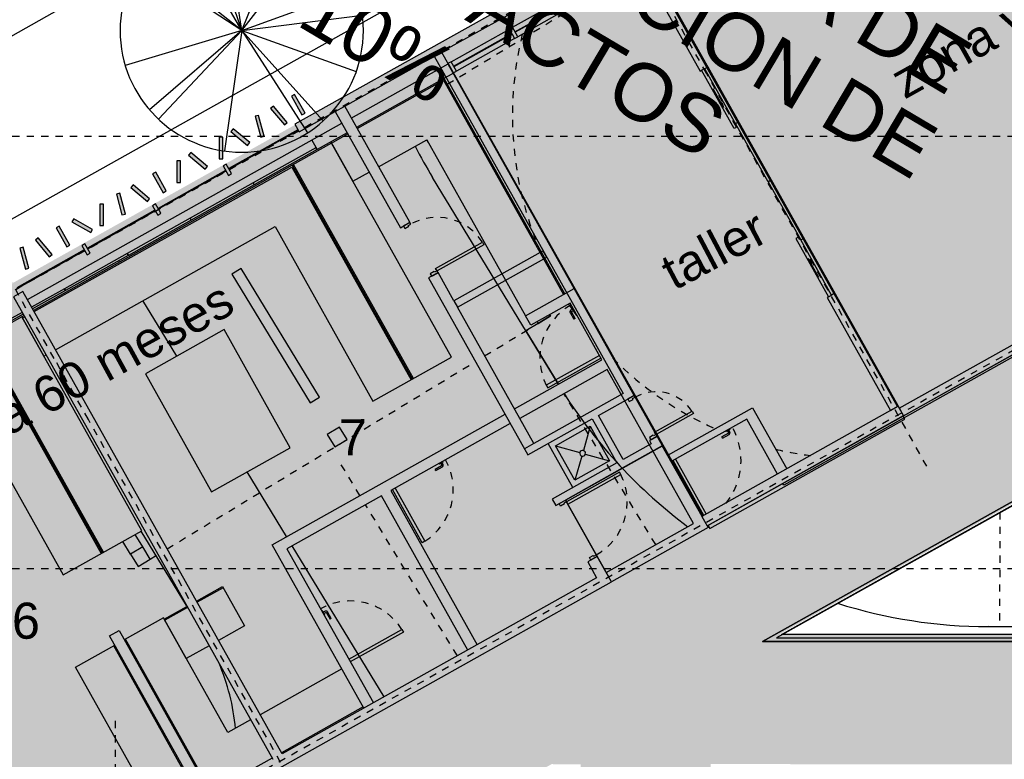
# Model space of a CAD drawing. Header units: metres. Extents: x -16.5 to 80.2, y 17.9 to 114.6.
# Drawn here: x 9.59 to 23.24, y 55.98 to 66.24 of the extents above; entities that cross this region are included whole.
import ezdxf

# ---------------------------------------------------------------- set-up
doc = ezdxf.new("R2010")
doc.units = ezdxf.units.M
for name, pattern in [('IMPORT-ACAD_ISO02W100 _2_', [0.075, 0.06, -0.015]), ('IMPORT-carrilciclo', [0.016, 0.006, -0.01]), ('IMPORT-HIDDEN _5_', [0.001875, 0.00125, -0.000625]), ('IMPORT-HIDDEN2 _2_', [0.023813, 0.015875, -0.007938]), ('LineaDiscontinua-1_5mm', [0.003, 0.0015, -0.0015]), ('LíneaDeRejilla', [0.021, 0.012, -0.003, 0.003, -0.003])]:
    doc.linetypes.add(name, pattern=pattern)
for name, color, linetype, lineweight in [('00_TEXTOS', 7, 'Continuous', 5), ('00_URB_ ZONAS DURAS PEATONALES', 31, 'Continuous', 5), ('00_VIA LOCAL LOTE A SEGREGAR', 253, 'Continuous', 5), ('A-BRND', 11, 'Continuous', 5), ('A-DETL-3', 151, 'Continuous', 5), ('A-DETL-GENF', 92, 'Continuous', 5), ('A-GLAZ-CURT', 52, 'Continuous', 9), ('A-GLAZ-CWMG', 51, 'Continuous', 13), ('A-MUEB', 31, 'Continuous', 5), ('A-MURO', 113, 'Continuous', 9), ('A-MURO-ACHU', 111, 'Continuous', 9), ('A-PISO', 51, 'Continuous', 9), ('A-PL5', 5, 'Continuous', 5), ('A-PSAJ-ARBOL', 71, 'Continuous', 5), ('A-PUER', 31, 'Continuous', 5), ('A-PUER-MARC', 31, 'Continuous', 5), ('A-TEXT-NOTA', 2, 'Continuous', 5), ('A-VENT', 1, 'Continuous', 5), ('A-VENT-CORT', 52, 'Continuous', 5), ('A-VENT-CORT-MARC', 51, 'Continuous', 5), ('A-WALL', 113, 'Continuous', 18), ('A07-PROYECCION-01', 8, 'IMPORT-HIDDEN2 _2_', 5), ('COTAS', 2, 'Continuous', 5), ('H-HID-APAR', 6, 'Continuous', 5), ('S-REJI', 1, 'Continuous', 5)]:
    doc.layers.add(name, color=color, linetype=linetype, lineweight=lineweight)
doc.styles.add('Arial_1', font='arial.ttf', dxfattribs={"height": 0.797154})
doc.styles.add('Arial_3', font='arial.ttf', dxfattribs={"height": 0.5})

# ---------------------------------------------------------------- blocks, each defined once
blk = doc.blocks.new('Panel de sistema - Vidrio-10-1633850-Nivel 2')
at = {"layer": 'A-VENT-CORT'}
for p, q in [((-0.463, 0.005), (0.463, 0.005)), ((-0.463, 0.005), (-0.463, -0.005)), ((0.463, 0.005), (0.463, -0.005)), ((0.463, -0.005), (-0.463, -0.005))]:
    blk.add_line(p, q, dxfattribs=at)
blk = doc.blocks.new('Panel de sistema - Vidrio-10-1633759-Nivel 2')
at = {"layer": 'A-VENT-CORT'}
for p, q in [((-0.475, 0.005), (0.475, 0.005)), ((-0.475, 0.005), (-0.475, -0.005)), ((0.475, 0.005), (0.475, -0.005)), ((0.475, -0.005), (-0.475, -0.005))]:
    blk.add_line(p, q, dxfattribs=at)
blk = doc.blocks.new('Montante rectangular - 50x150-1633745-Nivel 2')
at = {"layer": 'A-VENT-CORT-MARC'}
for p, q in [((-0.025, -0.075), (-0.025, 0.075)), ((-0.025, 0.075), (0.025, 0.075)), ((0.025, 0.075), (0.025, -0.075)), ((0.025, -0.075), (-0.025, -0.075))]:
    blk.add_line(p, q, dxfattribs=at)
blk = doc.blocks.new('Montante rectangular - 50x150-1633852-Nivel 2')
at = {"layer": 'A-VENT-CORT-MARC'}
for p, q in [((0, 0.075), (-0.05, 0.075)), ((-0.05, 0.075), (-0.05, -0.075)), ((0, -0.075), (0, 0.075)), ((-0.05, -0.075), (0, -0.075))]:
    blk.add_line(p, q, dxfattribs=at)
blk = doc.blocks.new('Puerta-Batiente-ConDilataciones - 1000x2200-3 Dilataciones-1625095-Nivel 2')
at = {"layer": 'A-PUER'}
for p, q in [((-0.472, -0.923), (-0.472, -0.05)), ((-0.432, -0.05), (-0.432, -0.923))]:
    blk.add_line(p, q, dxfattribs=at)
at = {"layer": 'A-PUER', "linetype": 'LineaDiscontinua-1_5mm'}
blk.add_arc((-0.472, -0.05), 0.944, 291.6372, 0, dxfattribs=at)
blk = doc.blocks.new('Manija-Horizontal-SinCerradura - 120-1041475-Nivel 2')
at = {"layer": 'A-PUER'}
for p, q in [((0.12, 0.008), (0.12, 0)), ((0.12, 0.008), (0.18, 0.008)), ((0.124, 0.008), (0.12, 0.008)), ((0.14, 0.038), (0.14, 0.008)), ((0.16, 0.008), (0.16, 0.038)), ((0.27, 0.063), (0.165, 0.063)), ((0.165, 0.043), (0.27, 0.043)), ((0.18, 0.008), (0.176, 0.008)), ((0.18, 0), (0.18, 0.008)), ((0.27, 0.063), (0.27, 0.043))]:
    blk.add_line(p, q, dxfattribs=at)
at = {"layer": 'A-PUER', "flags": 128}
for points in [[(0.165, 0.063), (0.164, 0.063), (0.163, 0.063), (0.162, 0.063), (0.161, 0.063), (0.16, 0.063), (0.159, 0.062), (0.158, 0.062), (0.157, 0.062), (0.156, 0.061), (0.155, 0.061), (0.154, 0.061), (0.153, 0.06), (0.153, 0.06), (0.152, 0.059), (0.151, 0.059), (0.15, 0.058), (0.149, 0.057), (0.149, 0.057), (0.148, 0.056), (0.147, 0.055), (0.146, 0.055), (0.146, 0.054), (0.145, 0.053), (0.145, 0.052), (0.144, 0.052), (0.143, 0.051), (0.143, 0.05), (0.142, 0.049), (0.142, 0.048), (0.142, 0.047), (0.141, 0.046), (0.141, 0.045), (0.141, 0.044), (0.141, 0.043), (0.14, 0.042), (0.14, 0.041), (0.14, 0.04), (0.14, 0.039), (0.14, 0.038), (0.14, 0.038)], [(0.16, 0.038), (0.16, 0.038), (0.16, 0.038), (0.16, 0.039), (0.16, 0.039), (0.16, 0.039), (0.16, 0.039), (0.16, 0.039), (0.16, 0.04), (0.16, 0.04), (0.16, 0.04), (0.16, 0.04), (0.161, 0.04), (0.161, 0.04), (0.161, 0.041), (0.161, 0.041), (0.161, 0.041), (0.161, 0.041), (0.161, 0.041), (0.161, 0.041), (0.162, 0.042), (0.162, 0.042), (0.162, 0.042), (0.162, 0.042), (0.162, 0.042), (0.162, 0.042), (0.162, 0.042), (0.163, 0.042), (0.163, 0.043), (0.163, 0.043), (0.163, 0.043), (0.163, 0.043), (0.164, 0.043), (0.164, 0.043), (0.164, 0.043), (0.164, 0.043), (0.164, 0.043), (0.165, 0.043), (0.165, 0.043), (0.165, 0.043), (0.165, 0.043)]]:
    blk.add_lwpolyline(points, dxfattribs=at)
blk = doc.blocks.new('Puerta-Batiente-HojaLisa - 900x2200-V12-Nivel 2')
at = {"layer": 'A-PUER'}
for p, q in [((-0.422, -0.919), (-0.422, -0.075)), ((-0.382, -0.075), (-0.382, -0.919)), ((-0.382, -0.919), (-0.422, -0.919))]:
    blk.add_line(p, q, dxfattribs=at)
at = {"layer": 'A-PUER', "linetype": 'LineaDiscontinua-1_5mm'}
blk.add_arc((-0.422, -0.075), 0.844, 272.7165, 0, dxfattribs=at)
blk = doc.blocks.new('Montante rectangular - 50x150-V57-Nivel 2')
at = {"layer": 'A-VENT-CORT-MARC'}
for p, q in [((32.121, 74.941), (32.949, 75.406)), ((33.023, 75.275), (32.194, 74.81))]:
    blk.add_line(p, q, dxfattribs=at)
blk = doc.blocks.new('Montante rectangular - 50x150-1633848-Nivel 2')
at = {"layer": 'A-VENT-CORT-MARC'}
for p, q in [((15.57, 65.66), (16.377, 66.113)), ((16.45, 65.982), (15.644, 65.529))]:
    blk.add_line(p, q, dxfattribs=at)
blk = doc.blocks.new('M_Counter Top-L Shaped - 600mm Depth-1647260-Nivel 2')
at = {"layer": 'A-MUEB'}
for p, q in [((2.224, 0), (-1.2, 0)), ((-1.181, -1.39), (-1.181, -0.019)), ((-1.181, -0.019), (2.224, -0.019)), ((-0.575, -1.39), (-0.575, -0.625)), ((-0.575, -0.625), (2.224, -0.625)), ((-1.181, -1.8), (-1.181, -1.54)), ((-0.575, -1.8), (-0.575, -1.54)), ((-1.2, -1.8), (-0.575, -1.8))]:
    blk.add_line(p, q, dxfattribs=at)
blk = doc.blocks.new('M_Counter Top-L Shaped - 600mm Depth-1647163-Nivel 2')
at = {"layer": 'A-MUEB'}
for p, q in [((2.202, 0), (-1.2, 0)), ((-1.2, 0), (-1.2, -4.115)), ((2.202, -0.625), (2.202, 0)), ((-1.181, -4.115), (-1.181, -0.019)), ((-1.181, -0.019), (2.202, -0.019)), ((-0.575, -4.115), (-0.575, -0.625)), ((-0.575, -0.625), (2.202, -0.625)), ((-1.2, -4.268), (-1.2, -4.3)), ((-1.2, -4.3), (-0.575, -4.3)), ((-1.181, -4.3), (-1.181, -4.265)), ((-0.575, -4.3), (-0.575, -4.265))]:
    blk.add_line(p, q, dxfattribs=at)
blk = doc.blocks.new('M_Counter Top - 600mm Depth-1647227-Nivel 2')
at = {"layer": 'A-MUEB'}
for p, q in [((2.204, 0), (-1.2, 0)), ((-1.2, 0), (-1.2, -0.625)), ((2.204, -0.625), (2.204, 0)), ((-1.2, -0.019), (2.204, -0.019)), ((-1.2, -0.625), (2.204, -0.625))]:
    blk.add_line(p, q, dxfattribs=at)
blk = doc.blocks.new('M_Counter Top-Island - 1220mm Depth-1647201-Nivel 2')
at = {"layer": 'A-MUEB'}
for p, q in [((0.677, 0.025), (-1.2, 0.025)), ((-1.2, 0.025), (-1.2, -1.225)), ((0.677, -1.225), (0.677, 0.025)), ((-1.2, -1.225), (0.677, -1.225))]:
    blk.add_line(p, q, dxfattribs=at)
blk = doc.blocks.new('M_Counter Top - 600mm Depth-1647133-Nivel 2')
at = {"layer": 'A-MUEB'}
for p, q in [((2.204, 0), (-1.2, 0)), ((-1.2, 0), (-1.2, -0.625)), ((2.204, -0.625), (2.204, 0)), ((-1.2, -0.019), (2.204, -0.019)), ((-1.2, -0.625), (2.204, -0.625))]:
    blk.add_line(p, q, dxfattribs=at)
blk = doc.blocks.new('M_Counter Top-L Shaped - 600mm Depth-1647107-Nivel 2')
at = {"layer": 'A-MUEB'}
for p, q in [((2.211, 0), (-1.2, 0)), ((-1.2, 0), (-1.2, -1.815)), ((2.211, -0.625), (2.211, 0)), ((-1.181, -1.815), (-1.181, -0.019)), ((-1.181, -0.019), (2.211, -0.019)), ((-0.575, -1.815), (-0.575, -0.625)), ((-0.575, -0.625), (2.211, -0.625)), ((-1.2, -1.815), (-0.575, -1.815))]:
    blk.add_line(p, q, dxfattribs=at)
blk = doc.blocks.new('M_Counter Top-L Shaped - 600mm Depth-1644024-Nivel 2')
at = {"layer": 'A-MUEB'}
for p, q in [((1.25, -0.625), (1.25, 0)), ((-1.181, -0.985), (-1.181, -0.019)), ((-1.181, -0.019), (1.25, -0.019)), ((-0.575, -0.985), (-0.575, -0.625)), ((-0.575, -0.625), (1.25, -0.625)), ((-1.181, -2.435), (-1.181, -1.135)), ((-0.575, -2.435), (-0.575, -1.135))]:
    blk.add_line(p, q, dxfattribs=at)
blk = doc.blocks.new('M_Counter Top - 600mm Depth-1644257-Nivel 2')
at = {"layer": 'A-MUEB'}
for p, q in [((-1.2, 0.625), (-0.786, 0.625)), ((-1.2, 0), (-1.2, 0.625)), ((-0.636, 0.625), (-0.275, 0.625)), ((-0.275, 0.625), (-0.275, 0)), ((-1.2, 0.019), (-0.786, 0.019)), ((-0.786, 0), (-1.2, 0)), ((-0.636, 0.019), (-0.275, 0.019)), ((-0.275, 0), (-0.636, 0))]:
    blk.add_line(p, q, dxfattribs=at)
blk = doc.blocks.new('M_Counter Top-L Shaped - 600mm Depth-1645287-Nivel 2')
at = {"layer": 'A-MUEB'}
for p, q in [((-1.181, 1.965), (-1.181, 0.019)), ((-0.575, 1.965), (-0.575, 0.625)), ((-0.575, 0.625), (1.25, 0.625)), ((1.25, 0.625), (1.25, 0)), ((-1.181, 0.019), (1.25, 0.019))]:
    blk.add_line(p, q, dxfattribs=at)
blk = doc.blocks.new('Puerta-Batiente-HojaLisa - 900x2200-V14-Nivel 2')
at = {"layer": 'A-PUER'}
for p, q in [((-0.382, 0.919), (-0.422, 0.919)), ((-0.422, 0.919), (-0.422, 0.075)), ((-0.382, 0.075), (-0.382, 0.919))]:
    blk.add_line(p, q, dxfattribs=at)
at = {"layer": 'A-PUER', "linetype": 'LineaDiscontinua-1_5mm'}
blk.add_arc((-0.422, 0.075), 0.844, 360, 87.2835, dxfattribs=at)
blk = doc.blocks.new('Manija-Horizontal-SinCerradura - 120-1041476-Nivel 2')
at = {"layer": 'A-PUER'}
for p, q in [((0.12, 0), (0.12, -0.008)), ((0.18, -0.008), (0.18, 0)), ((0.12, -0.008), (0.124, -0.008)), ((0.18, -0.008), (0.12, -0.008)), ((0.14, -0.008), (0.14, -0.038)), ((0.16, -0.038), (0.16, -0.008)), ((0.27, -0.043), (0.165, -0.043)), ((0.165, -0.063), (0.27, -0.063)), ((0.176, -0.008), (0.18, -0.008)), ((0.27, -0.043), (0.27, -0.063))]:
    blk.add_line(p, q, dxfattribs=at)
at = {"layer": 'A-PUER', "flags": 128}
for points in [[(0.14, -0.038), (0.14, -0.039), (0.14, -0.04), (0.14, -0.041), (0.14, -0.042), (0.14, -0.043), (0.141, -0.044), (0.141, -0.045), (0.141, -0.046), (0.142, -0.047), (0.142, -0.048), (0.142, -0.049), (0.143, -0.05), (0.143, -0.05), (0.144, -0.051), (0.144, -0.052), (0.145, -0.053), (0.146, -0.054), (0.146, -0.054), (0.147, -0.055), (0.148, -0.056), (0.148, -0.057), (0.149, -0.057), (0.15, -0.058), (0.151, -0.058), (0.151, -0.059), (0.152, -0.06), (0.153, -0.06), (0.154, -0.061), (0.155, -0.061), (0.156, -0.061), (0.157, -0.062), (0.158, -0.062), (0.159, -0.062), (0.16, -0.062), (0.161, -0.063), (0.162, -0.063), (0.163, -0.063), (0.164, -0.063), (0.165, -0.063), (0.165, -0.063)], [(0.165, -0.043), (0.165, -0.043), (0.165, -0.043), (0.164, -0.043), (0.164, -0.043), (0.164, -0.043), (0.164, -0.043), (0.164, -0.043), (0.163, -0.043), (0.163, -0.043), (0.163, -0.043), (0.163, -0.043), (0.163, -0.042), (0.163, -0.042), (0.162, -0.042), (0.162, -0.042), (0.162, -0.042), (0.162, -0.042), (0.162, -0.042), (0.162, -0.042), (0.161, -0.041), (0.161, -0.041), (0.161, -0.041), (0.161, -0.041), (0.161, -0.041), (0.161, -0.041), (0.161, -0.041), (0.161, -0.04), (0.16, -0.04), (0.16, -0.04), (0.16, -0.04), (0.16, -0.04), (0.16, -0.039), (0.16, -0.039), (0.16, -0.039), (0.16, -0.039), (0.16, -0.039), (0.16, -0.038), (0.16, -0.038), (0.16, -0.038), (0.16, -0.038)]]:
    blk.add_lwpolyline(points, dxfattribs=at)
blk = doc.blocks.new('Ventana-1Cuerpo-Proyectante - 1000x500-V82-Nivel 2')
at = {"layer": 'A-VENT'}
for p, q in [((-0.5, 0.075), (0.021, 0.075)), ((-0.5, 0.075), (-0.5, 0.045)), ((-0.5, 0.045), (0.021, 0.045)), ((0.171, 0.075), (0.5, 0.075)), ((0.171, 0.045), (0.5, 0.045)), ((0.5, 0.045), (0.5, 0.075))]:
    blk.add_line(p, q, dxfattribs=at)
blk = doc.blocks.new('Ventana-1Cuerpo-Proyectante - 1000x500-V79-Nivel 2')
at = {"layer": 'A-VENT'}
for p, q in [((-0.5, 0.075), (0.5, 0.075)), ((-0.5, 0.075), (-0.5, 0.045)), ((-0.5, 0.045), (0.5, 0.045)), ((0.5, 0.045), (0.5, 0.075))]:
    blk.add_line(p, q, dxfattribs=at)
blk = doc.blocks.new('DISPOSICIÓN URBANA JARDIN_dwg-1215257-Nivel 2')
at = {"color": 10, "linetype": 'IMPORT-ACAD_ISO02W100 _2_', "lineweight": 5}
for start, end in [(5.8289, 102.8137), (196.601, 233.4554), (243.7125, 244.8186), (245.2381, 246.0568), (287.0455, 292.9311), (255.4302, 276.3477)]:
    blk.add_arc((57.786, 85.682), 4.751, start, end, dxfattribs=at)
at = {"layer": '00_URB_ ZONAS DURAS PEATONALES', "color": 7}
for p, q in [((62.962, 80.507), (85.617, 93.71)), ((56.117, 80.392), (56.122, 80.389))]:
    blk.add_line(p, q, dxfattribs=at)
at = {"layer": '00_URB_ ZONAS DURAS PEATONALES', "color": 7, "flags": 128}
blk.add_lwpolyline([(55.529, 81.163), (55.548, 81.153), (55.453, 80.977), (55.358, 80.801), (56.117, 80.392)], dxfattribs=at)
at = {"layer": '00_URB_ ZONAS DURAS PEATONALES', "color": 7}
for start, end in [(282.8803, 300.2343), (242.9618, 263.7168)]:
    blk.add_arc((59.437, 86.554), 7, start, end, dxfattribs=at)
at = {"layer": '00_VIA LOCAL LOTE A SEGREGAR', "color": 254}
for p, q in [((85.617, 93.71), (62.962, 80.507)), ((56.117, 80.392), (53.167, 81.981)), ((56.122, 80.389), (56.117, 80.392)), ((53.225, 75.135), (52.164, 75.706))]:
    blk.add_line(p, q, dxfattribs=at)
at = {"layer": '00_VIA LOCAL LOTE A SEGREGAR', "linetype": 'IMPORT-HIDDEN _5_'}
blk.add_line((62.301, 81.958), (63.1, 80.587), dxfattribs=at)
at = {"layer": '00_VIA LOCAL LOTE A SEGREGAR', "linetype": 'IMPORT-carrilciclo'}
for p, q in [((56.122, 80.389), (56.117, 80.392)), ((58.412, 79.155), (56.254, 80.318)), ((54.53, 77.667), (54.076, 77.912)), ((56.82, 76.433), (54.662, 77.596))]:
    blk.add_line(p, q, dxfattribs=at)
at = {"layer": '00_VIA LOCAL LOTE A SEGREGAR', "color": 254}
for centre, radius, start, end in [((56.486, 88.144), 7, 237.6181, 241.6889), ((59.437, 86.554), 7, 282.8803, 300.2343), ((59.437, 86.554), 7, 242.9618, 263.7168), ((52.238, 72.259), 3, 35.5883, 53.701)]:
    blk.add_arc(centre, radius, start, end, dxfattribs=at)
at = {"layer": 'A-MURO', "color": 121}
for p, q in [((52.83, 82.39), (52.869, 82.369)), ((52.292, 75.53), (52.116, 75.625)), ((52.197, 75.354), (52.015, 75.452))]:
    blk.add_line(p, q, dxfattribs=at)
at = {"layer": 'A-MURO', "color": 121, "flags": 128}
blk.add_lwpolyline([(51.515, 79.548), (51.444, 79.416), (53.284, 78.425), (53.355, 78.558)], close=True, dxfattribs=at)
at = {"layer": 'A-PL5', "color": 161}
blk.add_line((55.548, 81.153), (55.529, 81.163), dxfattribs=at)
at = {"layer": 'A-PL5', "color": 161, "flags": 128}
blk.add_lwpolyline([(55.428, 80.99), (55.453, 80.977), (55.548, 81.153)], dxfattribs=at)
for points in [[(53.983, 78.248), (53.807, 78.342), (53.712, 78.166), (53.888, 78.071)], [(52.292, 75.531), (52.197, 75.355), (52.374, 75.26), (52.468, 75.436)]]:
    blk.add_lwpolyline(points, close=True, dxfattribs=at)
at = {"layer": 'A07-PROYECCION-01', "color": 254}
for p, q in [((52.687, 83.199), (53.995, 85.628)), ((55.041, 80.212), (55.453, 80.977)), ((52.597, 75.675), (54.97, 80.08)), ((52.468, 75.436), (52.526, 75.543))]:
    blk.add_line(p, q, dxfattribs=at)
at = {"layer": 'COTAS', "color": 254}
for p, q in [((50.016, 78.771), (49.996, 78.782)), ((51.359, 78.048), (50.566, 78.475)), ((53.941, 76.66), (53.013, 77.158)), ((56.232, 75.427), (54.073, 76.588))]:
    blk.add_line(p, q, dxfattribs=at)
at = {"layer": '00_TEXTOS', "color": 253, "insert": (50.463, 87.4), "char_height": 0.79715, "width": 13.49727, "attachment_point": 1, "rotation": 359.7623, "line_spacing_factor": 0.941778, "style": 'Arial_1'}
blk.add_mtext('PLAZOLETA DE\\PMITIGACIÓN DE\\PIMPACTOS\\P10%', dxfattribs=at)
blk = doc.blocks.new('Top Rail Type - Top Rail_Internal_-1126757-Nivel 2')
at = {"layer": 'A-BRND'}
for p, q in [((19.89, 57.617), (47.962, 73.353)), ((47.943, 73.285), (20.081, 57.667)), ((20.081, 57.667), (44.086, 57.667)), ((44.136, 57.617), (19.89, 57.617))]:
    blk.add_line(p, q, dxfattribs=at)
blk = doc.blocks.new('Top Rail Type - Top Rail_Internal_-V84-Nivel 2')
at = {"layer": 'A-BRND'}
for p, q in [((47.962, 73.353), (19.89, 57.617)), ((47.943, 73.285), (20.081, 57.667)), ((20.081, 57.667), (44.086, 57.667)), ((19.89, 57.617), (44.136, 57.617))]:
    blk.add_line(p, q, dxfattribs=at)
blk = doc.blocks.new('Puerta-Batiente-HojaLisa - 900x2200-V88-Nivel 2')
at = {"layer": 'A-PUER'}
for p, q in [((-0.382, 0.919), (-0.422, 0.919)), ((-0.422, 0.919), (-0.422, 0.075)), ((-0.382, 0.075), (-0.382, 0.919)), ((-0.422, 0.075), (-0.382, 0.075))]:
    blk.add_line(p, q, dxfattribs=at)
at = {"layer": 'A-PUER', "linetype": 'LineaDiscontinua-1_5mm'}
blk.add_arc((-0.422, 0.075), 0.844, 360, 87.2835, dxfattribs=at)
at = {"layer": 'A-PUER-MARC', "lineweight": 9}
for p, q in [((-0.45, -0.025), (-0.45, 0.075)), ((-0.45, 0.075), (-0.422, 0.075)), ((-0.422, 0.075), (-0.422, 0.035)), ((-0.422, 0.035), (-0.41, 0.035)), ((-0.41, 0.035), (-0.41, -0.025)), ((0.41, 0.035), (0.422, 0.035)), ((0.41, -0.025), (0.41, 0.035)), ((0.422, 0.035), (0.422, 0.075)), ((0.422, 0.075), (0.45, 0.075)), ((0.45, 0.075), (0.45, -0.025)), ((-0.41, -0.025), (-0.45, -0.025)), ((0.45, -0.025), (0.41, -0.025))]:
    blk.add_line(p, q, dxfattribs=at)
blk = doc.blocks.new('Puerta-Batiente-HojaLisa - 800x2200-V83-Nivel 2')
at = {"layer": 'A-PUER'}
for p, q in [((-0.372, -0.819), (-0.372, -0.075)), ((-0.372, -0.075), (-0.332, -0.075)), ((-0.332, -0.075), (-0.332, -0.819)), ((-0.332, -0.819), (-0.372, -0.819))]:
    blk.add_line(p, q, dxfattribs=at)
at = {"layer": 'A-PUER', "linetype": 'LineaDiscontinua-1_5mm'}
blk.add_arc((-0.372, -0.075), 0.744, 273.0819, 0, dxfattribs=at)
at = {"layer": 'A-PUER-MARC', "lineweight": 9}
for p, q in [((-0.36, 0.025), (-0.4, 0.025)), ((-0.4, 0.025), (-0.4, -0.075)), ((-0.36, -0.035), (-0.36, 0.025)), ((0.4, 0.025), (0.36, 0.025)), ((0.36, 0.025), (0.36, -0.035)), ((0.4, -0.075), (0.4, 0.025)), ((-0.4, -0.075), (-0.372, -0.075)), ((-0.372, -0.075), (-0.372, -0.035)), ((-0.372, -0.035), (-0.36, -0.035)), ((0.36, -0.035), (0.372, -0.035)), ((0.372, -0.035), (0.372, -0.075)), ((0.372, -0.075), (0.4, -0.075))]:
    blk.add_line(p, q, dxfattribs=at)
blk = doc.blocks.new('Panel de sistema - Vidrio-10-1532749-Nivel 2')
at = {"layer": 'A-GLAZ-CURT'}
for p, q in [((0.55, 0.005), (-0.55, 0.005)), ((-0.55, 0.005), (-0.55, -0.005)), ((0.55, -0.005), (0.55, 0.005)), ((-0.55, -0.005), (0.55, -0.005))]:
    blk.add_line(p, q, dxfattribs=at)
blk = doc.blocks.new('Panel de sistema - Vidrio-10-1532750-Nivel 2')
at = {"layer": 'A-GLAZ-CURT'}
for p, q in [((0.5375, 0.005), (-0.5375, 0.005)), ((-0.5375, 0.005), (-0.5375, -0.005)), ((0.5375, -0.005), (0.5375, 0.005)), ((-0.5375, -0.005), (0.5375, -0.005))]:
    blk.add_line(p, q, dxfattribs=at)
blk = doc.blocks.new('Montante rectangular - 50x150-1351318-Nivel 2')
at = {"layer": 'A-GLAZ-CWMG'}
for p, q in [((-0.025, 0.075), (0.025, 0.075)), ((-0.025, -0.075), (-0.025, 0.075)), ((0.025, 0.075), (0.025, -0.075)), ((0.025, -0.075), (-0.025, -0.075))]:
    blk.add_line(p, q, dxfattribs=at)
blk = doc.blocks.new('M_RPC Tree - Deciduous - Scarlet Oak - 6 mts-V99-Nivel 2')
at = {"layer": 'A-PSAJ-ARBOL'}
for q in [(-0.239, 1.669), (-0.539, 1.598), (0.634, 1.563), (-0.848, 1.458), (1.032, 1.334), (-1.323, 1.046), (-1.409, 0.927), (1.585, 0.575), (1.673, 0.215), (-1.615, -0.485), (-1.277, -1.101), (-1.155, -1.229), (-0.24, -1.669), (0.91, -1.42), (1.129, -1.253), (1.587, -0.57)]:
    blk.add_line((0, 0), q, dxfattribs=at)
for start, end in [(360, 180), (180, 360)]:
    blk.add_arc((0, 0), 1.687, start, end, dxfattribs=at)
blk = doc.blocks.new('Puerta-Batiente-HojaLisa - 650x2200-1558929-Nivel 2')
at = {"layer": 'A-PUER'}
for p, q in [((-0.297, -0.654), (-0.297, -0.06)), ((-0.297, -0.06), (-0.257, -0.06)), ((-0.257, -0.06), (-0.257, -0.654)), ((-0.257, -0.654), (-0.297, -0.654))]:
    blk.add_line(p, q, dxfattribs=at)
at = {"layer": 'A-PUER', "linetype": 'LineaDiscontinua-1_5mm'}
blk.add_arc((-0.297, -0.06), 0.594, 273.8612, 0, dxfattribs=at)
at = {"layer": 'A-PUER-MARC', "lineweight": 9}
for p, q in [((-0.285, 0.04), (-0.325, 0.04)), ((-0.325, 0.04), (-0.325, -0.06)), ((-0.285, -0.02), (-0.285, 0.04)), ((0.325, 0.04), (0.285, 0.04)), ((0.285, 0.04), (0.285, -0.02)), ((0.325, -0.06), (0.325, 0.04)), ((-0.325, -0.06), (-0.297, -0.06)), ((-0.297, -0.06), (-0.297, -0.02)), ((-0.297, -0.02), (-0.285, -0.02)), ((0.285, -0.02), (0.297, -0.02)), ((0.297, -0.02), (0.297, -0.06)), ((0.297, -0.06), (0.325, -0.06))]:
    blk.add_line(p, q, dxfattribs=at)
blk = doc.blocks.new('M_Door-Double-Sliding - 1800 x 2100mm-1735726-Nivel 2')
at = {"layer": 'A-DETL-GENF'}
for p, q in [((0.374, 0.115), (0.298, 0.102)), ((0.602, 0.102), (0.298, 0.102)), ((0.298, 0.102), (0.374, 0.088)), ((0.374, 0.088), (0.374, 0.115))]:
    blk.add_line(p, q, dxfattribs=at)
at = {"layer": 'A-PUER', "lineweight": 9}
for p, q in [((0.025, 0.187), (-0.9, 0.187)), ((-0.9, 0.187), (-0.9, 0.137)), ((-0.9, 0.137), (0.025, 0.137)), ((0.9, 0.137), (-0.025, 0.137)), ((-0.025, 0.137), (-0.025, 0.087)), ((0.025, 0.137), (0.025, 0.187)), ((0.9, 0.087), (0.9, 0.137)), ((-0.025, 0.087), (0.9, 0.087))]:
    blk.add_line(p, q, dxfattribs=at)
blk = doc.blocks.new('M_Door-Double-Sliding - 1800 x 2100mm-1735796-Nivel 2')
at = {"layer": 'A-DETL-GENF'}
for p, q in [((0.298, -0.102), (0.374, -0.088)), ((0.602, -0.102), (0.298, -0.102)), ((0.374, -0.115), (0.298, -0.102)), ((0.374, -0.088), (0.374, -0.115))]:
    blk.add_line(p, q, dxfattribs=at)
at = {"layer": 'A-PUER', "lineweight": 9}
for p, q in [((-0.025, -0.087), (0.9, -0.087)), ((-0.025, -0.137), (-0.025, -0.087)), ((0.9, -0.087), (0.9, -0.137)), ((-0.9, -0.137), (0.025, -0.137)), ((-0.9, -0.187), (-0.9, -0.137)), ((0.025, -0.187), (-0.9, -0.187)), ((0.9, -0.137), (-0.025, -0.137)), ((0.025, -0.137), (0.025, -0.187))]:
    blk.add_line(p, q, dxfattribs=at)
blk = doc.blocks.new('M_Shower Stall-2D - Poceta aseol-2D 70_70-V137-Nivel 2')
at = {"layer": 'H-HID-APAR'}
for p, q in [((0, 0), (0, 0.7)), ((0.075, 0.625), (0.321, 0.379)), ((0.075, 0.075), (0.075, 0.625)), ((0.075, 0.625), (0.625, 0.625)), ((0.625, 0.625), (0.379, 0.379)), ((0.625, 0.625), (0.625, 0.075)), ((0.322, 0.322), (0.075, 0.075)), ((0.378, 0.322), (0.625, 0.075)), ((0.625, 0.075), (0.075, 0.075))]:
    blk.add_line(p, q, dxfattribs=at)
for start, end in [(360, 180), (180, 360)]:
    blk.add_arc((0.35, 0.35), 0.04, start, end, dxfattribs=at)

msp = doc.modelspace()

# ---------------------------------------------------------------- hatches: boundary and pattern name
at = {"layer": 'A-DETL-GENF'}
h = msp.add_hatch(color=254, dxfattribs=at)
h.paths.add_polyline_path([(2.204, 47.644), (8.542, 51.196), (9.216, 49.994), (10.835, 50.902), (10.835, 52.482), (16.963, 55.917), (17.366, 55.915), (17.366, 54.617), (19.166, 54.617), (19.168, 55.917), (29.616, 55.916), (29.617, 54.617), (31.416, 54.617), (31.418, 55.917), (47.361, 55.916), (47.362, 54.617), (49.161, 54.617), (49.161, 55.917), (51.039, 55.917), (51.037, 72.153), (49.709, 74.522), (54.286, 77.096), (54.286, 80.658), (53.939, 80.463), (53.927, 80.485), (53.164, 80.045), (53.164, 80.045), (53.147, 80.035), (53.154, 80.023), (52.11, 79.437), (51.747, 79.227), (49.815, 82.674), (48.739, 82.069), (51.411, 77.316), (51.399, 77.31), (51.411, 77.29), (49.824, 76.4), (48.222, 75.476), (48.211, 75.496), (42.018, 72.025), (42.042, 71.981), (41.911, 71.907), (41.887, 71.951), (31.201, 65.961), (31.206, 65.953), (28.484, 64.427), (28.466, 64.459), (21.838, 60.744), (21.861, 60.703), (19.157, 59.187), (19.134, 59.228), (19.122, 59.222), (18.498, 60.333), (17.157, 59.58), (17.792, 58.445), (8.676, 53.335), (8.04, 54.471), (6.47, 53.591), (7.106, 52.455), (2.512, 49.88), (2.508, 49.886), (2.498, 49.88), (-0.105, 54.523), (-0.887, 54.084), (-0.875, 54.062), (-1.145, 53.91), (-0.703, 53.126), (-0.697, 53.13), (0.117, 51.678), (0.113, 51.676), (0.554, 50.892), (0.557, 50.893), (1.457, 49.288), (1.324, 49.214), (2.197, 47.656)], flags=0)
h.paths.add_polyline_path([(44.036, 57.717), (20.119, 57.717), (47.952, 73.317), (49.226, 71.051), (49.161, 71.015), (49.161, 57.717), (44.039, 57.717)], flags=0)
h.paths.add_polyline_path([(43.689, 73.133), (45.215, 73.989), (44.629, 75.036), (43.102, 74.18), (43.664, 73.177)], flags=0)
msp.add_hatch(color=254, dxfattribs=at).paths.add_polyline_path([(21.844, 60.747), (28.466, 64.459), (24.866, 70.882), (18.244, 67.169), (21.841, 60.752)], flags=0)
h = msp.add_hatch(color=61, dxfattribs=at)
h.paths.add_polyline_path([(19.157, 59.187), (21.861, 60.703), (21.833, 60.747), (19.134, 59.228), (19.137, 59.222)], flags=0)
h.paths.add_polyline_path([(19.06, 59.359), (21.761, 60.879), (18.084, 67.413), (15.383, 65.893), (19.048, 59.379)], flags=0)
h = msp.add_hatch(color=7, dxfattribs=at)
h.paths.add_polyline_path([(2.498, 49.88), (2.508, 49.886), (-1.031, 56.176), (-1.027, 56.179), (-1.042, 56.205), (-1.046, 56.202), (2.439, 49.986)], flags=0)
h.paths.add_polyline_path([(2.569, 50.084), (6.902, 52.513), (6.779, 52.732), (6.91, 52.805), (6.47, 53.591), (8.04, 54.471), (8.48, 53.686), (8.611, 53.759), (8.734, 53.539), (13.095, 55.984), (9.501, 62.397), (9.631, 62.471), (13.226, 56.058), (17.588, 58.502), (17.465, 58.722), (17.596, 58.795), (17.157, 59.581), (18.498, 60.335), (15.383, 65.893), (3.35, 59.148), (4.748, 56.655), (4.617, 56.581), (3.219, 59.075), (-0.855, 56.791), (-0.844, 56.77), (-0.974, 56.698), (-1.293, 57.267), (-1.424, 57.193), (-0.97, 56.383), (-0.974, 56.38), (2.546, 50.126)], flags=0)
h.paths.add_polyline_path([(5.895, 54.3), (5.008, 55.883), (5.139, 55.957), (6.026, 54.374), (5.944, 54.328)], flags=0)
h.paths.add_polyline_path([(7.6, 55.256), (6.272, 57.624), (6.403, 57.697), (7.731, 55.329)], flags=0)
h.paths.add_polyline_path([(-1.105, 56.307), (-1.1, 56.31), (-1.628, 57.251), (-1.632, 57.248), (-1.105, 56.307)], flags=0)
h.paths.add_polyline_path([(5.881, 58.322), (4.979, 59.932), (5.11, 60.005), (6.012, 58.395), (5.968, 58.371)], flags=0)
h.paths.add_polyline_path([(16.585, 60.292), (15.257, 62.66), (15.388, 62.734), (16.716, 60.365), (16.634, 60.319)], flags=0)
h.paths.add_polyline_path([(14.866, 63.358), (13.963, 64.969), (14.094, 65.042), (14.997, 63.432), (14.91, 63.383)], flags=0)
at = {"layer": 'A-MURO-ACHU'}
for points in [[(13.501, 64.921), (13.545, 64.946), (13.398, 65.207), (13.354, 65.183), (13.488, 64.945)], [(13.259, 64.783), (13.297, 64.815), (13.104, 65.044), (13.066, 65.013), (13.252, 64.792)], [(12.929, 64.613), (12.977, 64.626), (12.9, 64.916), (12.851, 64.903), (12.901, 64.717)], [(12.746, 64.499), (12.778, 64.537), (12.548, 64.73), (12.516, 64.692)], [(12.404, 64.314), (12.404, 64.614), (12.354, 64.614), (12.354, 64.314)], [(12.159, 64.17), (12.191, 64.208), (11.962, 64.401), (11.93, 64.363)], [(11.818, 63.986), (11.818, 64.286), (11.768, 64.286), (11.768, 63.986)], [(11.577, 63.843), (11.62, 63.867), (11.474, 64.129), (11.43, 64.104), (11.506, 63.969)], [(11.357, 63.72), (11.389, 63.758), (11.159, 63.951), (11.127, 63.913)], [(11.005, 63.534), (11.053, 63.547), (10.975, 63.837), (10.927, 63.824), (11.003, 63.541)], [(10.747, 63.386), (10.747, 63.686), (10.697, 63.686), (10.697, 63.386)], [(10.239, 63.093), (10.282, 63.117), (10.136, 63.379), (10.092, 63.354)], [(10.572, 63.289), (10.597, 63.332), (10.337, 63.482), (10.312, 63.439), (10.525, 63.316)], [(9.667, 62.784), (9.715, 62.797), (9.637, 63.087), (9.589, 63.074), (9.596, 63.05)], [(9.997, 62.955), (10.035, 62.987), (9.842, 63.217), (9.804, 63.185), (9.993, 62.959)], [(13.095, 55.984), (13.226, 56.058), (9.631, 62.471), (9.501, 62.397), (12.797, 56.518)], [(19.122, 59.222), (21.841, 60.752), (21.768, 60.883), (19.048, 59.352), (19.063, 59.327)], [(17.661, 58.372), (17.792, 58.445), (17.596, 58.795), (17.465, 58.722), (17.62, 58.445)], [(8.807, 53.409), (17.661, 58.372), (17.588, 58.502), (8.734, 53.539)]]:
    msp.add_hatch(color=256, dxfattribs=at).paths.add_polyline_path(points, flags=0)
h = msp.add_hatch(color=256, dxfattribs=at)
h.paths.add_polyline_path([(16.585, 60.292), (16.716, 60.365), (15.388, 62.734), (15.257, 62.66), (16.338, 60.731)], flags=0)
h.paths.add_polyline_path([(14.866, 63.358), (14.997, 63.432), (14.094, 65.042), (13.963, 64.969), (14.062, 64.792)], flags=0)

# ---------------------------------------------------------------- linework, layer by layer
at = {"layer": 'A-DETL-3'}
for p, q in [((21.761, 60.879), (18.236, 67.143)), ((18.253, 67.153), (21.804, 60.817)), ((18.499, 60.333), (15.531, 65.628)), ((15.532, 65.628), (19.06, 59.359)), ((28.571, 64.518), (19.123, 59.222)), ((21.844, 60.747), (28.466, 64.459)), ((19.157, 59.187), (21.861, 60.703)), ((21.838, 60.744), (21.835, 60.748)), ((21.861, 60.703), (21.838, 60.744)), ((21.841, 60.752), (21.844, 60.747)), ((18.498, 60.334), (17.944, 60.022)), ((17.944, 60.022), (18.498, 60.333)), ((19.049, 59.353), (18.498, 60.334)), ((17.156, 59.58), (17.828, 59.957)), ((17.944, 60.022), (17.157, 59.58)), ((17.828, 59.957), (17.944, 60.022)), ((17.596, 58.795), (17.156, 59.58)), ((17.157, 59.58), (17.757, 58.511)), ((19.134, 59.228), (19.157, 59.187))]:
    msp.add_line(p, q, dxfattribs=at)
at = {"layer": 'A-MURO'}
for p, q in [((14.185, 64.879), (15.529, 65.632)), ((15.529, 65.632), (15.602, 65.501)), ((15.602, 65.501), (14.259, 64.748)), ((13.963, 64.969), (14.094, 65.042)), ((9.693, 62.361), (14.055, 64.806)), ((14.128, 64.675), (13.71, 64.441)), ((21.783, 60.854), (28.511, 64.625)), ((13.637, 64.572), (13.71, 64.441)), ((28.48, 64.436), (20.182, 59.785)), ((16.6, 62.135), (17.276, 62.514)), ((17.219, 62.31), (16.673, 62.005)), ((17.66, 61.523), (17.219, 62.31)), ((16.673, 62.005), (16.6, 62.135)), ((16.447, 60.844), (17.66, 61.523)), ((17.733, 61.393), (16.521, 60.713)), ((18.931, 59.255), (17.733, 61.393)), ((18.108, 61.031), (18.573, 60.201)), ((13.089, 58.961), (16.317, 60.77)), ((18.573, 60.201), (19.751, 60.861)), ((19.751, 60.861), (20.225, 60.014)), ((16.39, 60.64), (14.733, 59.711)), ((19.669, 60.701), (18.622, 60.114)), ((20.094, 59.941), (19.669, 60.701)), ((18.622, 60.114), (19.049, 59.352)), ((20.182, 59.785), (20.168, 59.81)), ((14.733, 59.711), (15.93, 57.573)), ((14.602, 59.637), (13.293, 58.904)), ((15.8, 57.5), (14.602, 59.637)), ((17.719, 58.576), (18.931, 59.255)), ((19.135, 59.198), (17.792, 58.445)), ((19.122, 59.222), (19.135, 59.198)), ((14.36, 56.693), (13.089, 58.961)), ((13.293, 58.904), (14.491, 56.767)), ((10.834, 57.697), (10.965, 57.771)), ((10.965, 57.771), (12.236, 55.503)), ((12.105, 55.429), (10.834, 57.697))]:
    msp.add_line(p, q, dxfattribs=at)
at = {"layer": 'A-PISO'}
for p, q in [((43.685, 82.651), (-1.236, 57.471)), ((26.988, 75.873), (-5.558, 57.556)), ((19.13, 65.589), (19.557, 64.826)), ((21.844, 60.747), (28.466, 64.459)), ((20.462, 63.212), (20.89, 62.449)), ((20.152, 57.717), (26.695, 61.379)), ((21.768, 60.883), (21.804, 60.817)), ((21.841, 60.752), (21.844, 60.747)), ((49.236, 57.717), (20.152, 57.717))]:
    msp.add_line(p, q, dxfattribs=at)
at = {"layer": 'A-WALL'}
for p, q in [((18.1, 67.425), (13.403, 64.792)), ((19.13, 65.589), (18.1, 67.425)), ((15.437, 65.795), (18.054, 67.262)), ((18.054, 67.262), (19.025, 65.53)), ((14.094, 65.042), (15.333, 65.736)), ((15.333, 65.736), (17.954, 61.06)), ((18.108, 61.031), (15.437, 65.795)), ((19.086, 65.565), (19.13, 65.589)), ((19.025, 65.53), (19.042, 65.54)), ((13.398, 65.207), (13.354, 65.183)), ((13.354, 65.183), (13.501, 64.921)), ((13.545, 64.946), (13.398, 65.207)), ((13.105, 65.045), (13.066, 65.013)), ((13.066, 65.013), (13.259, 64.783)), ((13.297, 64.815), (13.105, 65.045)), ((14.997, 63.432), (14.094, 65.042)), ((12.9, 64.916), (12.851, 64.903)), ((12.851, 64.903), (12.929, 64.613)), ((12.977, 64.626), (12.9, 64.916)), ((13.462, 64.687), (13.963, 64.969)), ((13.501, 64.921), (13.545, 64.946)), ((13.963, 64.969), (14.866, 63.358)), ((12.548, 64.73), (12.516, 64.692)), ((12.778, 64.537), (12.548, 64.73)), ((13.259, 64.783), (13.297, 64.815)), ((13.403, 64.792), (13.462, 64.687)), ((12.404, 64.614), (12.354, 64.614)), ((12.354, 64.614), (12.354, 64.314)), ((12.404, 64.314), (12.404, 64.614)), ((12.516, 64.692), (12.746, 64.499)), ((12.929, 64.613), (12.977, 64.626)), ((12.746, 64.499), (12.778, 64.537)), ((11.962, 64.401), (11.93, 64.363)), ((11.93, 64.363), (12.159, 64.17)), ((12.191, 64.208), (11.962, 64.401)), ((12.354, 64.314), (12.404, 64.314)), ((11.818, 64.286), (11.768, 64.286)), ((11.768, 64.286), (11.768, 63.986)), ((11.818, 63.986), (11.818, 64.286)), ((12.159, 64.17), (12.191, 64.208)), ((11.474, 64.129), (11.43, 64.104)), ((11.43, 64.104), (11.577, 63.843)), ((11.62, 63.867), (11.474, 64.129)), ((11.159, 63.951), (11.127, 63.913)), ((11.127, 63.913), (11.357, 63.72)), ((11.389, 63.758), (11.159, 63.951)), ((11.768, 63.986), (11.818, 63.986)), ((10.975, 63.837), (10.927, 63.824)), ((10.927, 63.824), (11.005, 63.534)), ((11.053, 63.547), (10.975, 63.837)), ((11.577, 63.843), (11.62, 63.867)), ((10.747, 63.686), (10.697, 63.686)), ((10.697, 63.686), (10.697, 63.386)), ((10.747, 63.386), (10.747, 63.686)), ((11.357, 63.72), (11.389, 63.758)), ((11.005, 63.534), (11.053, 63.547)), ((10.136, 63.379), (10.092, 63.354)), ((10.282, 63.117), (10.136, 63.379)), ((10.337, 63.482), (10.312, 63.439)), ((10.312, 63.439), (10.572, 63.289)), ((10.597, 63.332), (10.337, 63.482)), ((10.697, 63.386), (10.747, 63.386)), ((14.866, 63.358), (14.997, 63.432)), ((10.092, 63.354), (10.239, 63.093)), ((10.572, 63.289), (10.597, 63.332)), ((9.637, 63.087), (9.589, 63.074)), ((9.715, 62.797), (9.637, 63.087)), ((9.842, 63.217), (9.804, 63.185)), ((9.804, 63.185), (9.997, 62.955)), ((10.035, 62.987), (9.842, 63.217)), ((10.239, 63.093), (10.282, 63.117)), ((9.589, 63.074), (9.667, 62.784)), ((9.997, 62.955), (10.035, 62.987)), ((16.846, 63.036), (15.608, 62.342)), ((15.657, 62.254), (16.895, 62.949)), ((16.895, 62.949), (16.846, 63.036)), ((9.667, 62.784), (9.715, 62.797)), ((15.388, 62.734), (15.257, 62.66)), ((15.608, 62.342), (15.388, 62.734)), ((15.257, 62.66), (16.634, 60.205)), ((9.631, 62.471), (9.501, 62.397)), ((13.226, 56.058), (9.631, 62.471)), ((20.89, 62.449), (20.846, 62.424)), ((21.768, 60.883), (20.89, 62.449)), ((9.501, 62.397), (13.095, 55.984)), ((20.803, 62.4), (20.785, 62.39)), ((20.785, 62.39), (21.663, 60.824)), ((16.716, 60.365), (15.657, 62.254)), ((17.954, 61.06), (16.716, 60.365)), ((17.614, 60.754), (18.108, 61.031)), ((21.768, 60.883), (19.048, 59.352)), ((21.663, 60.824), (21.768, 60.883)), ((21.841, 60.752), (21.768, 60.883)), ((16.634, 60.205), (17.526, 60.705)), ((17.526, 60.705), (17.869, 60.095)), ((17.956, 60.144), (17.614, 60.754)), ((19.122, 59.222), (21.841, 60.752)), ((18.345, 60.362), (17.956, 60.144)), ((18.426, 60.464), (18.321, 60.405)), ((18.321, 60.405), (18.345, 60.362)), ((18.499, 60.333), (18.426, 60.464)), ((17.021, 59.505), (18.499, 60.333)), ((17.869, 60.095), (16.973, 59.592)), ((16.973, 59.592), (17.021, 59.505)), ((19.048, 59.352), (19.122, 59.222)), ((17.596, 58.795), (17.465, 58.722)), ((17.465, 58.722), (17.588, 58.502)), ((17.792, 58.445), (17.596, 58.795)), ((8.676, 53.335), (17.792, 58.445)), ((17.588, 58.502), (13.226, 56.058))]:
    msp.add_line(p, q, dxfattribs=at)
at = {"layer": 'A-WALL', "lineweight": 9}
for p, q in [((15.608, 62.342), (15.657, 62.254)), ((16.716, 60.365), (16.585, 60.292))]:
    msp.add_line(p, q, dxfattribs=at)
at = {"layer": 'S-REJI', "linetype": 'LíneaDeRejilla'}
for p, q in [((49.919, 85.137), (-1.13, 56.522)), ((50.427, 76.824), (2.537, 49.98)), ((10.065, 61.544), (7.009, 66.996)), ((19.111, 65.5), (18.635, 66.348)), ((22.167, 60.048), (19.111, 65.5)), ((50.384, 64.624), (6.753, 64.624)), ((10.54, 60.696), (10.065, 61.544)), ((13.596, 55.244), (10.54, 60.696)), ((50.384, 58.624), (6.753, 58.624)), ((10.91, 56.517), (10.91, 50.932))]:
    msp.add_line(p, q, dxfattribs=at)

# ---------------------------------------------------------------- block references
at = {"layer": 'A-BRND'}
for name in ['Top Rail Type - Top Rail_Internal_-1126757-Nivel 2', 'Top Rail Type - Top Rail_Internal_-V84-Nivel 2']:
    msp.add_blockref(name, (0, 0), dxfattribs=at)
at = {"layer": 'A-MUEB'}
for name, p, rotation in [('M_Counter Top-L Shaped - 600mm Depth-1647260-Nivel 2', (16.058, 64.381), 299.2725903057573), ('M_Counter Top - 600mm Depth-1647227-Nivel 2', (14.443, 62.303), 119.2725903057573), ('M_Counter Top-L Shaped - 600mm Depth-1647163-Nivel 2', (13.954, 63.176), 299.2725903057573), ('M_Counter Top - 600mm Depth-1647133-Nivel 2', (10.147, 59.894), 119.2725903057573), ('M_Counter Top-Island - 1220mm Depth-1647201-Nivel 2', (12.986, 60.885), 299.2721448377021), ('M_Counter Top-L Shaped - 600mm Depth-1647107-Nivel 2', (9.653, 60.776), 299.2725903057573), ('M_Counter Top-L Shaped - 600mm Depth-1644024-Nivel 2', (11.649, 56.55), 119.2725903057573), ('M_Counter Top - 600mm Depth-1644257-Nivel 2', (11.352, 57.794), 209.2725903057576), ('M_Counter Top-L Shaped - 600mm Depth-1645287-Nivel 2', (11.518, 56.476), 119.2725903065006)]:
    msp.add_blockref(name, p, dxfattribs=dict(at, rotation=rotation))
at = {"layer": 'A-PSAJ-ARBOL'}
msp.add_blockref('M_RPC Tree - Deciduous - Scarlet Oak - 6 mts-V99-Nivel 2', (12.666, 66.092), dxfattribs=at)
at = {"layer": 'A-PUER'}
for name, p, rotation in [('M_Door-Double-Sliding - 1800 x 2100mm-1735796-Nivel 2', (19.406, 64.713), 119.2725903057536), ('M_Door-Double-Sliding - 1800 x 2100mm-1735726-Nivel 2', (20.287, 63.142), 299.2725903057549), ('Puerta-Batiente-HojaLisa - 800x2200-V83-Nivel 2', (15.127, 63.046), 119.2725903057563), ('Puerta-Batiente-HojaLisa - 900x2200-V14-Nivel 2', (17.504, 61.954), 119.2725903057573), ('Manija-Horizontal-SinCerradura - 120-1041476-Nivel 2', (17.194, 62.354), 299.2725903057575), ('Puerta-Batiente-HojaLisa - 650x2200-1558929-Nivel 2', (18.214, 60.718), 119.2725903057573), ('Puerta-Batiente-ConDilataciones - 1000x2200-3 Dilataciones-1625095-Nivel 2', (19.034, 60.402), 29.2725903057568), ('Manija-Horizontal-SinCerradura - 120-1041475-Nivel 2', (19.538, 60.627), 209.2725903057566), ('Puerta-Batiente-HojaLisa - 900x2200-V12-Nivel 2', (15.088, 59.996), 29.27259030575727), ('Manija-Horizontal-SinCerradura - 120-1041475-Nivel 2', (15.561, 60.175), 209.2725903057571), ('Puerta-Batiente-HojaLisa - 900x2200-V88-Nivel 2', (17.31, 59.151), 299.2725903057563), ('Puerta-Batiente-HojaLisa - 900x2200-V12-Nivel 2', (13.9, 57.668), 119.2725903057568), ('Manija-Horizontal-SinCerradura - 120-1041475-Nivel 2', (13.721, 58.141), 299.2725903057566)]:
    msp.add_blockref(name, p, dxfattribs=dict(at, rotation=rotation))
at = {"layer": 'A-VENT', "rotation": 209.2725903057572}
for name, p in [('Ventana-1Cuerpo-Proyectante - 1000x500-V79-Nivel 2', (13.237, 64.262)), ('Ventana-1Cuerpo-Proyectante - 1000x500-V79-Nivel 2', (12.365, 63.773)), ('Ventana-1Cuerpo-Proyectante - 1000x500-V79-Nivel 2', (11.493, 63.284)), ('Ventana-1Cuerpo-Proyectante - 1000x500-V79-Nivel 2', (10.62, 62.795)), ('Ventana-1Cuerpo-Proyectante - 1000x500-V82-Nivel 2', (9.748, 62.306))]:
    msp.add_blockref(name, p, dxfattribs=at)
at = {"layer": 'A-VENT-CORT'}
for name, p, rotation in [('Panel de sistema - Vidrio-10-1633759-Nivel 2', (16.872, 66.304), 29.28185002116671), ('Panel de sistema - Vidrio-10-1633850-Nivel 2', (16.01, 65.821), 29.28185002116671), ('Panel de sistema - Vidrio-10-1532749-Nivel 2', (12.968, 64.443), 209.3710762720163), ('Panel de sistema - Vidrio-10-1532750-Nivel 2', (11.977, 63.885), 209.3710762720163), ('Panel de sistema - Vidrio-10-1532750-Nivel 2', (10.996, 63.334), 209.3710762720163), ('Panel de sistema - Vidrio-10-1532750-Nivel 2', (10.016, 62.782), 209.3710762720163)]:
    msp.add_blockref(name, p, dxfattribs=dict(at, rotation=rotation))
at = {"layer": 'A-VENT-CORT-MARC'}
for name, p in [('Montante rectangular - 50x150-V57-Nivel 2', (-15.7, -8.804)), ('Montante rectangular - 50x150-1633848-Nivel 2', (0, 0))]:
    msp.add_blockref(name, p, dxfattribs=at)
at = {"layer": 'A-VENT-CORT-MARC', "extrusion": (0, 0, -1)}
for name, p, rotation in [('Montante rectangular - 50x150-1633745-Nivel 2', (-16.436, 66.059), 150.7181499788333), ('Montante rectangular - 50x150-1351318-Nivel 2', (-12.467, 64.161), 330.6289237279837), ('Montante rectangular - 50x150-1351318-Nivel 2', (-11.487, 63.61), 330.6289237279837), ('Montante rectangular - 50x150-1351318-Nivel 2', (-10.506, 63.058), 330.6289237279837)]:
    msp.add_blockref(name, p, dxfattribs=dict(at, rotation=rotation))
at = {"layer": 'A-VENT-CORT-MARC', "rotation": 209.2818500211667}
msp.add_blockref('Montante rectangular - 50x150-1633852-Nivel 2', (15.563, 65.57), dxfattribs=at)
at = {"layer": 'H-HID-APAR'}
for name, p, rotation in [('DISPOSICIÓN URBANA JARDIN_dwg-1215257-Nivel 2', (-72.033, 20.256), 329.59469028066), ('M_Shower Stall-2D - Poceta aseol-2D 70_70-V137-Nivel 2', (17.258, 59.752), 29.27259030575632)]:
    msp.add_blockref(name, p, dxfattribs=dict(at, rotation=rotation))

# ---------------------------------------------------------------- texts
at = {"layer": 'A-TEXT-NOTA', "color": 7, "char_height": 0.5, "attachment_point": 1, "style": 'Arial_3'}
for s, insert, width, rotation in [('zona verde', (21.613, 65.568), 4.28903, 29.1528), ('taller', (18.428, 62.922), 1.88397, 27.8206), ('ambiente pedagogico niños 37 a 60 meses', (0.678, 56.248), 16.55485, 28.6675), ('7', (14.012, 60.701), 0.48101, 0.18), ('6', (9.478, 58.156), 0.48101, 0.18)]:
    msp.add_mtext(s, dxfattribs=dict(at, insert=insert, width=width, rotation=rotation))

doc.saveas('drawing.dxf')
